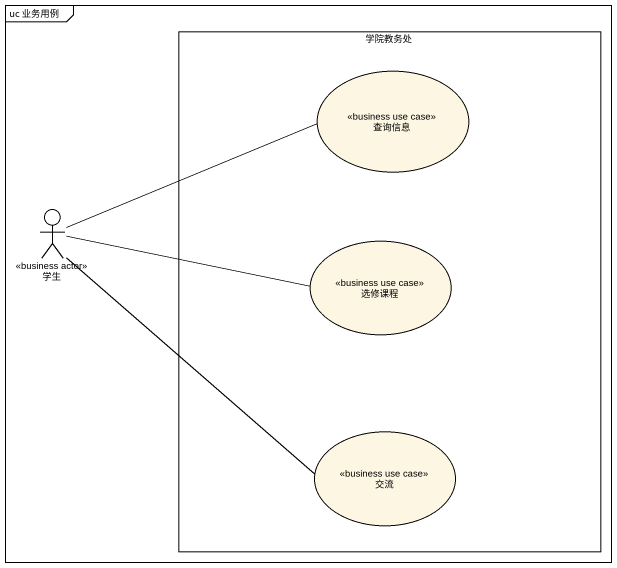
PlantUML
@startuml
mainframe uc 业务用例
rectangle 学院教务处 {
  usecase 查询信息 <<business use case>>
  usecase 选修课程 <<business use case>>
  usecase 交流 <<business use case>>
}
actor 学生 <<business actor>>
学生 -right- 查询信息
学生 -right- 选修课程
学生 -- 交流
@enduml
